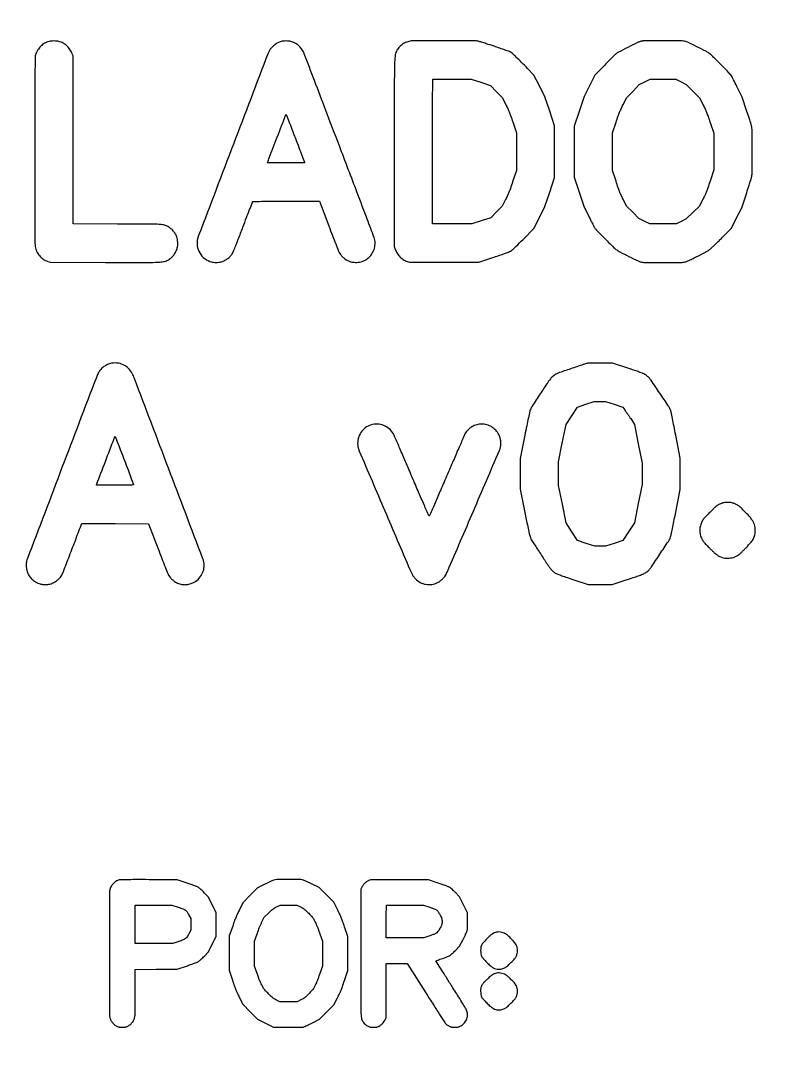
# Model space of a CAD drawing. Extents: x 980 to 25457, y 984 to 49020.
# Drawn here: x 14418 to 16781, y 42737 to 46052 of the extents above; entities that cross this region are included whole.
import ezdxf

# ---------------------------------------------------------------- set-up
doc = ezdxf.new("R2010")
doc.units = 0

msp = doc.modelspace()

# ---------------------------------------------------------------- linework, layer by layer
for points in [[(25353.176636, 36563.461695, -0.000001), (25352.040197, 20064.737908)], [(981.025332, 39243.286233, 0.000001), (980.725995, 36638.380945, 0.000022), (980.440705, 32466.957132, 0.000002), (980.203828, 20941, 0.000003), (980.107189, 12237.212398, 0.000012), (980.209361, 6804.802998)], [(1083.221486, 6831.128539, -0.000012), (1083.127559, 12273.089819, -0.000003), (1083.236026, 20942, -0.000002), (1083.488164, 32350.921193, -0.000022), (1083.779877, 36579.793336, -0.000001), (1084.083373, 39239.060792, -0.032823)], [(1895.500479, 7922.608607, -0.000003), (1895.516153, 10549.853821, -0.000001), (1895.574114, 14934.526042, -0.000001), (1895.654924, 19974.475505, -0.000001), (1895.750479, 25038.650259)], [(25455.283853, 8026.2, 0.000006), (25455.447111, 13939.785085, 0.000004), (25455.5, 20957, 0.000003), (25455.451202, 30583.274766, 0.000015), (25455.249846, 35648.33495)], [(23837.04827, 49018.908979, 0.000001), (21675.802621, 49019.17901, 0.000024), (18681.279442, 49019.402857, 0.000005), (13233.5, 49019.49605, 0.000002), (9165.520775, 49019.509787, 0.000004), (5739.221875, 49019.480206)], [(24540.017364, 25078.057967, 0.000003), (24540.072189, 18212.977995, 0.000025)], [(1792.666637, 28542.695892, 0.000006), (1792.411049, 24569.503036, 0.000003), (1792.195825, 19883.965567, 0.000004), (1792.047621, 15244.749166, 0.000006), (1792, 11426.463451)], [(24642.699465, 18970.575659, 0.000004), (24643, 25073.957926)], [(23728.367996, 45337.206403, 0.000002), (23728.354216, 42876.105371, 0.000002), (23728.361756, 40416.175094, 0.019036)], [(2708.027317, 40429.777448, 0.000002), (2708.046285, 42874.87655, 0.000002), (2708.048936, 45320.157135, 0.014115)], [(23830.974531, 40438.62303, -0.000002), (23830.960256, 42874.830485, -0.000002), (23830.963185, 45310.710508, -0.013332)], [(12051.548069, 39716.029399, -0.00001), (12051.5, 42063, -0.000006), (12051.536126, 44876.122581, -0.000097), (12051.7509, 45853.819334, -0.000018), (12052.019541, 46450.469818, -0.032265), (12053.323218, 46470.5, -0.04562), (12068.813548, 46539.551096, -0.049295), (12096.32043, 46602.775652, -0.049661), (12135.455154, 46658.993885, -0.047603), (12185.417299, 46707.276368, -0.038875), (12229.243921, 46736.968428, -0.037596), (12277.620179, 46759.896312, -0.037267), (12329.30938, 46775.486429, -0.036713), (12383, 46783.328937, -0.017902), (12386.712464, 46783.462085), (13824.671875, 46783.53447, -0.00001), (15406.434288, 46783.581334, -0.000006), (17284.5, 46783.575087, -0.000006), (20407.841099, 46783.489704, -0.000086), (21503.734234, 46783.258111, -0.000014), (22175.694161, 46782.981786, -0.033171)], [(22188.118441, 46885.898062, 0.000002), (21154.696275, 46886.184515, 0.00005), (19747.966021, 46886.42952, 0.00001), (17285.5, 46886.561405, 0.000015), (15404.375221, 46886.565599, 0.000025), (13819.1125, 46886.440676), (12379.739295, 46886.253476, 0.019829), (12371.5, 46885.925507, 0.02688), (12320.362013, 46879.074121, 0.027816), (12270.847225, 46866.823059, 0.027964), (12223.244531, 46849.226176, 0.027823), (12177.81978, 46826.401388, 0.061182), (12088.207502, 46759.196883, 0.061636), (12017.776666, 46672.456937, 0.06151), (11970.502621, 46570.99453, 0.060488), (11948.985865, 46460.5, 0.017832), (11948.415956, 46444.603584, 0.000002), (11948.240306, 45424.10039, 0.000048), (11948.14474, 44107.371698, 0.000013), (11948.246262, 42052.5, 0.000007), (11948.492302, 39326.436677, 0.00009)], [(22164.7084, 37341.415556, -0.000002), (21019.046627, 37341.238715, -0.000042)], [(14149.329828, 37238.536381, 0.000006), (17280.5, 37238.5, 0.000006), (20411.670172, 37238.536381, 0.000086)], [(22508.880463, 44165.819171, -0.000013), (22508.780506, 42053, -0.000007), (22508.543026, 39306.679332, -0.000092)], [(22508.594957, 46441.130711, -0.000003), (22508.777433, 45460.46859, -0.000051)], [(19548.368716, 37341.140756, -0.000012), (17271, 37341.236673, -0.000007), (14300.26361, 37341.473702, -0.000076)], [(12052.00554, 37671.867799, -0.000004), (12051.750672, 38512.850261, -0.000064)], [(13126.940203, 37341.762377, -0.000008), (12380.837768, 37342.071856, -0.035149)]]:
    msp.add_lwpolyline(points, format="xyb")
for points in [[(14507.547322, 45986.462489, 0.064816), (14493.415759, 45980.534404, 0.062614), (14481.088834, 45971.130058, 0.061096), (14471.226165, 45958.731654, 0.056575), (14464.346349, 45944, 0.077921), (14463.104809, 45936.695133, 0.001466), (14462.720445, 45897.846497, 0.00142), (14462.442019, 45830.306, 0.0001), (14462.236933, 45641.017352, 0.000142), (14462.13692, 45474.580873, 0.001042), (14462.277426, 45395.047803, 0.000794), (14462.550312, 45344.876298, 0.040988), (14463.414625, 45335.185827, 0.066622), (14468.185891, 45319.973856, 0.066027), (14476.799683, 45306.500879, 0.06565), (14488.679051, 45295.676193, 0.064573), (14503.02257, 45288.228884), (14510.5, 45285.5), (14686.785418, 45285.236372, 0.000287), (14820.374058, 45285.113325, 0.008786), (14853.729014, 45285.687906, 0.037579), (14871.025616, 45287.596832, 0.073803), (14884.083589, 45292.104298, 0.057738), (14894.193491, 45298.947914, 0.049349), (14903.077305, 45308.261923, 0.048778), (14910.058794, 45319.258627, 0.053256), (14914.534872, 45331.086583, 0.04966), (14915.743939, 45338.767712, 0.025537), (14915.800719, 45348.516883, 0.025528), (14914.859724, 45358.259684, 0.047848), (14912.957259, 45365.935561, 0.053211), (14908.097298, 45376.128887, 0.044475), (14900.932987, 45385.749044, 0.044293), (14892.143842, 45393.99073, 0.051571), (14882.454657, 45400.088151, 0.063501), (14870.871972, 45404.078877, 0.040719), (14856.739786, 45405.834278, 0.009666), (14830.190724, 45406.441166, 0.000322), (14724.760913, 45406.744765), (14584.021826, 45407.059482), (14583.760913, 45673.779741), (14583.5, 45940.5), (14580.877182, 45947.241551, 0.054126), (14573.728324, 45961.000774, 0.059256), (14563.974217, 45972.448229, 0.060784), (14552.049958, 45981.056961, 0.062351), (14538.505377, 45986.456584, 0.045249), (14531.939645, 45987.545609, 0.018437), (14522.88461, 45987.881354, 0.018334), (14513.882756, 45987.552884, 0.04869)], [(15244.123751, 45986.422374, 0.059448), (15233.545173, 45982.178739, 0.039816), (15222.626789, 45975.02773, 0.040122), (15213.115312, 45966.349184, 0.066197), (15206.814439, 45957.5, 0.030489), (15202.970118, 45949.019201, 0.000014), (15092.798114, 45660.361536, 0.000018), (14983.106983, 45372.908895, 0.023514), (14979.357989, 45361.5, 0.102655), (14977.797126, 45337.839852, 0.098596), (14985.708255, 45315.134828, 0.09779), (15001.788364, 45297.050225, 0.099165), (15023.460099, 45286.545226, 0.040978), (15029.913753, 45285.42567, 0.022208), (15037.966646, 45285.059432, 0.022202), (15046.034649, 45285.409473, 0.040314), (15052.539901, 45286.515032, 0.047877), (15063.146216, 45290.321924, 0.04418), (15073.143245, 45296.160422, 0.044425), (15081.905683, 45303.626469, 0.049759), (15088.846788, 45312.264841, 0.045289), (15091.970763, 45318.16524, 0.003623), (15098.665825, 45334.491432, 0.003467), (15108.17165, 45358.641784, 0.000935), (15122.907742, 45397.069398, -0.000033), (15134.424019, 45427.263479, -0.000053), (15144.235721, 45452.975073, -0.000007), (15152.967237, 45475.847719, -0.003837), (15153.514939, 45477.25, -0.298706), (15155.17708, 45478.41226, -0.003312), (15169.567116, 45478.74421, -0.003814), (15194.164003, 45478.960989, -0.000296), (15259.952137, 45479), (15365.690297, 45479), (15395.471983, 45400.75, 0.000838), (15407.108129, 45370.330071, 0.001244), (15417.412844, 45343.723438, 0.000539), (15426.303188, 45321.009476, 0.025346), (15428.343187, 45316.5, 0.051099), (15432.818515, 45309.633623, 0.030517), (15439.40345, 45302.432716, 0.030441), (15446.858518, 45296.048546, 0.04866), (15454, 45291.669436, 0.023268), (15461.935435, 45288.255368, 0.03793), (15468.968307, 45286.202988, 0.038604), (15476.141109, 45285.258311, 0.025193), (15484.493664, 45285.229889, 0.029865), (15493.351136, 45286.178463, 0.037354), (15501.376632, 45288.151565, 0.03803), (15508.901543, 45291.260298, 0.032916), (15516.258975, 45295.606813, 0.072286), (15528.766384, 45307.113035, 0.069869), (15537.653092, 45321.830134, 0.070266), (15542.107207, 45338.345776, 0.074573), (15541.675621, 45355.104089, 0.045646), (15539.25966, 45363.976761, 0.000517), (15517.633903, 45421.761714, 0.001043), (15485.868975, 45505.839272, 0.000211), (15429.087537, 45655, 0.000049), (15386.366863, 45767.049099, 0.00008), (15350.11937, 45862.046875, 0.000007), (15317.595856, 45947.240577, 0.009209), (15316.282211, 45950.5, 0.05771), (15309.334258, 45962.724682, 0.054657), (15299.663788, 45973.287527, 0.055251), (15288.046784, 45981.404775, 0.06183), (15275.355655, 45986.414815, 0.043455), (15268.598421, 45987.544366, 0.019636), (15259.61748, 45987.899377, 0.019583), (15250.685982, 45987.551603, 0.046199)], [(15657.5, 45987.964015, 0.063578), (15642.867139, 45984.448835, 0.061856), (15629.43864, 45977.349976, 0.062401), (15618.255967, 45967.251587, 0.066933), (15610.216736, 45954.927323, 0.083786), (15605.812058, 45939.443434, 0.022239), (15604.124996, 45913.721627, 0.005115), (15603.563655, 45861.716652, 0.000141), (15603.5, 45635.5), (15603.5, 45335.5), (15606.239301, 45327.421589, 0.054089), (15612.351764, 45314.267421, 0.058022), (15621.025706, 45303.067601, 0.058131), (15632.024969, 45294.177091, 0.054645), (15645, 45287.837946), (15651.5, 45285.5), (15761.5, 45285.5), (15871.5, 45285.5), (15916, 45300.343792, 0.002195), (15933.66261, 45306.321756, 0.002782), (15949.925, 45312.00681, 0.002191), (15963.511154, 45316.908469, 0.022683), (15969, 45319.203209, 0.038801), (15975.115965, 45322.696127, 0.033536), (15980.94256, 45327.251134, 0.012674), (15989.681137, 45335.489054, 0.001015), (16012.145929, 45357.859416), (16046.791857, 45392.5), (16064.253681, 45427.5), (16081.715505, 45462.5), (16097.107753, 45508.5), (16112.5, 45554.5), (16112.5, 45636.5), (16112.5, 45718.5), (16096.827644, 45764.627268), (16081.155287, 45810.754535), (16063.985938, 45844.998973), (16046.816589, 45879.243411), (16026.524843, 45900.371706, 0.003081), (16006.720428, 45920.739826, 0.006294), (15990.881822, 45936.429659, 0.005867), (15978.540007, 45948.074709, 0.055327), (15972.681451, 45952.383021, 0.043686), (15969.142726, 45954.032696, 0.001619), (15955.271924, 45959.027994, 0.00293), (15938.799437, 45964.79149, 0.002054), (15920.181451, 45971.098085, 0.001503), (15895.636171, 45979.218312, 0.006033), (15880.553877, 45983.956975, 0.009155), (15870.418925, 45986.806104, 0.035367), (15864, 45988.007554, 0.028296), (15850.200658, 45988.805351, 0.000346), (15760.957939, 45988.848268, 0.000364), (15671.987368, 45988.764805, 0.026783)], [(16395, 45988.04463, 0.009297), (16392.187299, 45987.668741, 0.00699), (16389.108265, 45987.15469, 0.007072), (16386.224969, 45986.58955, 0.016119), (16384.07069, 45986.062523, 0.047326), (16375.512197, 45982.774995, 0.001839), (16345.251374, 45967.593206, 0.001809), (16315.062131, 45952.17067, 0.048361), (16307.484675, 45947.286309, 0.027008), (16304.266262, 45944.445194, 0.001529), (16294.82696, 45935.102168, 0.00234), (16283.67251, 45923.889288, 0.001714), (16271.394338, 45911.34498), (16240.288677, 45879.346381), (16223.271621, 45845.42319), (16206.254565, 45811.5), (16190.377283, 45764.5), (16174.5, 45717.5), (16174.5, 45636.5), (16174.5, 45555.5), (16190.404662, 45508), (16206.309324, 45460.5), (16221.737927, 45429.559154, 0.00188), (16227.870487, 45417.375735, 0.002513), (16233.533073, 45406.36793, 0.001752), (16238.358962, 45397.180164, 0.025975), (16240.225918, 45394.059154, 0.046564), (16246.451256, 45386.424849, 0.001582), (16273.72427, 45358.87292, 0.001806), (16300.893244, 45331.795528, 0.039117), (16309.5, 45324.518085, 0.038299), (16319.602529, 45318.363705, 0.002906), (16348.21917, 45304.014916, 0.002391), (16377.436193, 45289.750428, 0.051257), (16386.460099, 45286.487328, 0.05995), (16398.476103, 45284.979936, 0.001355), (16456.47863, 45284.844789, 0.001426), (16514.265748, 45285.031578, 0.056411), (16526.911334, 45286.54081, 0.044211), (16531.394985, 45288.025914, 0.006277), (16540.262236, 45291.993986, 0.005974), (16552.027675, 45297.608914, 0.002687), (16567.3464, 45305.248154), (16601.370132, 45322.444249), (16618.935066, 45339.094324, 0.002936), (16626.998329, 45346.828019, 0.001606), (16636.797191, 45356.398793, 0.0016), (16646.68854, 45366.184632, 0.00255), (16655.076646, 45374.622199), (16673.653293, 45393.5), (16689.985956, 45426), (16706.31862, 45458.5), (16722.170406, 45506, 0.001518), (16730.224464, 45530.380376, 0.006009), (16734.950687, 45545.44486, 0.009052), (16737.801682, 45555.592729, 0.035243), (16739.002891, 45562, 0.02783), (16739.833295, 45576.005241, 0.000789), (16739.953593, 45636.168707, 0.000844), (16739.877761, 45696.018312, 0.025604), (16739.065685, 45711, 0.035255), (16737.936645, 45717.354979, 0.010866), (16735.358397, 45726.742433, 0.006721), (16730.952546, 45740.824994, 0.001539), (16723.113975, 45764.5), (16708.061046, 45809.5), (16691.142267, 45843.501639, 0.001729), (16680.802272, 45864.102966, 0.013163), (16675.647159, 45873.653489, 0.026382), (16671.576602, 45879.948067, 0.02387), (16666.735947, 45886.001639, 0.015144), (16654.981785, 45898.55487, 0.002722), (16632.262493, 45921.144185, 0.001431), (16608.379075, 45944.499717, 0.045147), (16602, 45949.670154, 0.030177), (16592.152681, 45955.447295, 0.002208), (16564.095607, 45969.551808, 0.001619), (16535.22325, 45983.79039, 0.046738), (16527.5, 45986.710764, 0.050179), (16522.052753, 45987.633637, 0.009829), (16512.113334, 45988.110038, 0.005388), (16495.504862, 45988.400039, 0.000772), (16461.5, 45988.574806, 0.001191), (16438.040261, 45988.60326, 0.001701), (16417.215625, 45988.508065, 0.000928), (16399.604794, 45988.334982, 0.025649)], [(15877.999739, 45856.897417), (15908.5, 45846.794834), (15927.263361, 45827.647417), (15946.026721, 45808.5), (15957.079964, 45786.625593, -0.006189), (15963.732541, 45773.045094, -0.015184), (15968.192289, 45762.861096, -0.011944), (15972.599128, 45751.100083, -0.002635), (15979.566603, 45730.715275), (15991, 45696.679365), (15991, 45636.574059), (15991, 45576.468753), (15979.146569, 45540.984376, -0.00243), (15971.957659, 45519.806705, -0.011443), (15967.494165, 45507.766002, -0.015267), (15963.096315, 45497.60329, -0.006828), (15956.724682, 45484.5), (15946.156227, 45463.5), (15927.822692, 45445.254448), (15909.489157, 45427.008895), (15879.513326, 45417.004448), (15849.537495, 45407), (15787.268748, 45407), (15725, 45407), (15725, 45636.333333, -0.000272), (15725.047923, 45724.316845, -0.000452), (15725.195833, 45798.495833, -0.000012), (15725.39212, 45865.673269, -0.198147), (15725.666667, 45866.333333, -0.195916), (15726.31592, 45866.606661, -0.000163), (15743.933777, 45866.804167, -0.00169), (15763.640265, 45866.952027, -0.001031), (15786.916405, 45867), (15847.499477, 45867)], [(16513.761108, 45858.576966), (16530.5, 45850.153933), (16551.667094, 45828.826966), (16572.834189, 45807.5), (16583.793611, 45785.5, -0.006387), (16590.292309, 45772.025962, -0.013856), (16594.861625, 45761.481602, -0.010984), (16599.436928, 45749.298122, -0.00273), (16606.376517, 45729.15708), (16618, 45694.81416), (16618, 45636.641456), (16618, 45578.468753), (16606.146471, 45542.984376, -0.002453), (16598.905867, 45521.657792, -0.011648), (16594.419976, 45509.575392, -0.015178), (16589.933099, 45499.227923, -0.00627), (16583.264451, 45485.494468), (16572.23596, 45463.488936), (16551.36798, 45443.428538), (16530.5, 45423.368139), (16514.734315, 45415.184069), (16498.96863, 45407), (16456.973791, 45407), (16414.978952, 45407), (16397.239476, 45415.922513), (16379.5, 45424.845025), (16360.333228, 45444.172513), (16341.166456, 45463.5), (16329.936871, 45486, -0.005947), (16323.201611, 45499.906558, -0.014697), (16318.687849, 45510.29918, -0.011779), (16314.256072, 45522.188749, -0.002701), (16307.353643, 45542.483697), (16296, 45576.467394), (16296, 45636.355668), (16296, 45696.243942), (16307.411859, 45729.954522, -0.002806), (16314.269599, 45749.844093, -0.01136), (16318.790623, 45761.842235, -0.014055), (16323.370879, 45772.346423, -0.006072), (16330.030549, 45786.082551), (16341.23738, 45808.5), (16361.314869, 45829), (16381.392358, 45849.5), (16398.446179, 45858.197004), (16415.5, 45866.894009), (16456.261108, 45866.947004), (16497.022216, 45867)], [(15289.5, 45678.929651, -0.000024), (15300.642776, 45649.699774, -0.00004), (15310.079167, 45624.936532, -0.000003), (15318.555087, 45602.688041, -0.00528), (15318.833333, 45601.933808, -0.513086), (15318.540082, 45601.509966, -0.000387), (15303.069263, 45601.252536, -0.002746), (15284.486418, 45601.059793, -0.00122), (15259.976345, 45601, -0.000823), (15229.411371, 45601.050338, -0.004494), (15212.875282, 45601.25345, -0.002063), (15201.710965, 45601.537045, -0.506343), (15201.21916, 45602.25, -0.008103), (15206.625869, 45617.072458, -0.000211), (15231.873155, 45682.868547, -0.000008), (15259.472949, 45754.701396, -0.312333), (15259.904746, 45754.995843, -0.307302), (15260.235907, 45754.767692, -0.000049), (15268.843894, 45732.649685, -0.001061), (15278.337426, 45708.095243, -0.000638)], [(14702.201713, 44963.977843, 0.053111), (14690.011013, 44959.35653, 0.052038), (14678.976696, 44952.245668, 0.052702), (14669.772762, 44943.108858, 0.057532), (14662.990534, 44932.5, 0.022462), (14657.596128, 44920.053205, 0.000022), (14548.474258, 44633.626523, 0.000015), (14438.631728, 44345.244177, 0.033343), (14435.931791, 44336.42974, 0.041378), (14435.017932, 44330.294402, 0.02033), (14434.824408, 44322.396609, 0.020334), (14435.276565, 44314.447367, 0.038365), (14436.389144, 44308.124353, 0.068152), (14442.288667, 44293.647175, 0.06388), (14451.967189, 44280.932603, 0.062989), (14464.684564, 44270.924152, 0.062889), (14479.5, 44264.390718, 0.026299), (14482.754716, 44263.604107, 0.018307), (14486.494521, 44263.046769, 0.01628), (14490.732583, 44262.712235, 0.011554), (14495.5, 44262.602052, 0.023633), (14503.557389, 44262.983109, 0.03745), (14510.366009, 44264.147511, 0.036926), (14516.992376, 44266.329191, 0.022196), (14524.5, 44269.829459, 0.043372), (14530.787835, 44273.836218, 0.027497), (14537.387008, 44279.497072, 0.027453), (14543.345426, 44285.868537, 0.042207), (14547.68505, 44292.042619, 0.039368), (14550.604928, 44298.093473, 0.00032), (14569.813558, 44347.579252, 0.00128), (14589.80791, 44399.581816, 0.001351), (14609.174685, 44450.754535), (14611.147091, 44456.00907), (14717.26374, 44455.754535), (14823.380388, 44455.5), (14853.584667, 44376.222718, 0.001267), (14865.402305, 44345.439688, 0.001893), (14875.902125, 44318.59773, 0.000788), (14885.015796, 44295.662571, 0.040674), (14887.144473, 44291.378089, 0.044927), (14891.786764, 44285.040506, 0.027883), (14898.262107, 44278.465406, 0.027886), (14905.427136, 44272.653156, 0.04502), (14912.175965, 44268.6462, 0.030176), (14918.426417, 44266.109884, 0.02057), (14925.791003, 44263.960133, 0.020782), (14933.069141, 44262.474773, 0.039962), (14939, 44262, 0.038707), (14944.265249, 44262.408221, 0.016299), (14951.244742, 44263.731329, 0.016393), (14958.231811, 44265.535715, 0.032732), (14963.589726, 44267.497262, 0.086748), (14980.422399, 44278.754294, 0.081683), (14992.85386, 44295.268349, 0.082471), (14999.257941, 44314.742947, 0.091055), (14998.693683, 44334.552925, 0.03826), (14995.84749, 44344.211585, 0.00002), (14886.470653, 44632.094679, 0.000035), (14778.234701, 44916.87987, 0.022318), (14771.484664, 44932.5, 0.090109), (14759.602283, 44948.719808, 0.083279), (14742.468774, 44960.256995, 0.082915), (14722.438162, 44965.607089, 0.088172)], [(16218.192468, 44964.965341, 0.029866), (16208.504765, 44962.373796, 0.000875), (16168.362601, 44948.943897, 0.000803), (16128.005074, 44935.291154, 0.033131), (16119.5, 44931.754734, 0.026301), (16113.48514, 44928.367475, 0.025721), (16107.812372, 44924.344106, 0.026791), (16102.840113, 44919.966346, 0.037484), (16098.936037, 44915.518591, 0.015364), (16087.749484, 44899.673349, 0.001761), (16063.789796, 44863.141825, 0.0007), (16038.347913, 44823.93084, 0.053753), (16034.989678, 44817.266298, 0.036647), (16033.717554, 44812.941773, 0.000786), (16029.079467, 44791.315029, 0.001806), (16023.782859, 44765.977665, 0.001217), (16017.911731, 44737.018906), (16003, 44662.537811), (16003, 44613.841272), (16003, 44565.144733), (16017.915353, 44491.322367, 0.001079), (16027.010229, 44446.803326, 0.007129), (16031.922772, 44424.620015, 0.012438), (16035.405833, 44411.370614, 0.070193), (16038.393663, 44404.71759, 0.00368), (16039.478601, 44403.023507, 0.000032), (16047.808845, 44390.226417, 0.000113), (16057.384989, 44375.52467, 0.000073), (16068.483182, 44358.5, 0.002762), (16088.548413, 44328.098026, 0.018753), (16099.101212, 44313.514526, 0.038439), (16107.010775, 44304.864994, 0.054808), (16115.3287, 44298.623865, 0.041618), (16120.243987, 44296.243361, 0.00475), (16131.793262, 44291.91824, 0.004619), (16147.797279, 44286.264455, 0.001808), (16169.984751, 44278.745561), (16218.5, 44262.5), (16257, 44262.5), (16295.5, 44262.5), (16343, 44278.384637, 0.001457), (16361.557841, 44284.650798, 0.002076), (16378.000449, 44290.332459, 0.001144), (16391.866751, 44295.22407, 0.03091), (16395.448337, 44296.751988, 0.026899), (16400.537441, 44299.657798, 0.021648), (16405.681437, 44303.298297, 0.022006), (16410.372318, 44307.274953, 0.032494), (16414.083638, 44311.190364, 0.02576), (16419.629547, 44318.605446, 0.000485), (16446.549593, 44358.838099, 0.000433), (16473.599319, 44399.425482, 0.029286), (16477.778524, 44406.583877, 0.04728), (16480.679142, 44413.944373, 0.015101), (16483.601529, 44425.3559, 0.006519), (16487.796075, 44445.282975, 0.00068), (16496.964051, 44492.177039), (16511.001373, 44564.5), (16511.000687, 44614.152859), (16511, 44663.805719), (16496.971744, 44736.652859, 0.000537), (16491.514846, 44764.826935, 0.000833), (16486.738737, 44789.129277, 0.000238), (16482.53625, 44810.273513, 0.027503), (16481.835226, 44813, 0.016668), (16481.237194, 44814.690662, 0.006869), (16480.320056, 44816.940625, 0.006787), (16479.269373, 44819.329419, 0.008665), (16478.233485, 44821.5, 0.03212), (16473.334601, 44829.922331, 0.000661), (16446.097161, 44870.395302, 0.000676), (16418.794477, 44910.732027, 0.031306), (16412.698181, 44918.60364, 0.027868), (16410.730048, 44920.603952, 0.011481), (16407.857809, 44923.096923, 0.011318), (16404.646823, 44925.636817, 0.014273), (16401.559044, 44927.832136, 0.038551), (16395.606089, 44931.181094, 0.018323), (16387.496094, 44934.597882, 0.008534), (16374.059808, 44939.426943, 0.001124), (16345.360863, 44949.119817), (16296.5, 44965.5), (16259.5, 44965.673016, 0.002261), (16245.011936, 44965.675258, 0.003191), (16232.103413, 44965.536506, 0.001854), (16221.224734, 44965.309789, 0.044311)], [(16301.728103, 44834.923967), (16328.956846, 44825.847935), (16335.314141, 44816.673967, -0.001987), (16338.577142, 44811.925052, -0.000627), (16343.416064, 44804.803084, -0.000626), (16348.793883, 44796.845147, -0.000695), (16353.967893, 44789.145042), (16366.264351, 44770.790084), (16378.132175, 44709.232451), (16390, 44647.674818), (16389.996551, 44614.087409), (16389.993101, 44580.5), (16378.120143, 44519.432505), (16366.247185, 44458.36501), (16347.487271, 44430.22029), (16328.727358, 44402.075571), (16301.613359, 44393.037785), (16274.49936, 44384), (16257.49968, 44383.979231), (16240.5, 44383.958462), (16213, 44393.026499), (16185.5, 44402.094536), (16167.218219, 44430.118068), (16148.936437, 44458.1416), (16136.968219, 44517.450704), (16125, 44576.759807), (16125, 44614.153532), (16125, 44651.547258), (16136.942293, 44711.211691), (16148.884585, 44770.876124), (16167.009101, 44798.376998), (16185.133617, 44825.877872), (16211.816808, 44834.859989), (16238.5, 44843.842105), (16256.49968, 44843.921053), (16274.49936, 44844)], [(15534.5, 44770.51456, 0.08611), (15515.561086, 44762.743585, 0.08542), (15500.286309, 44749.030082, 0.084965), (15490.41514, 44730.929053, 0.08397), (15487.072427, 44710.5, 0.017644), (15487.216259, 44706.963052, 0.011878), (15487.618559, 44702.940625, 0.011973), (15488.194325, 44699.062327, 0.02314), (15488.871405, 44696, 0.034943), (15492.281187, 44686.164925, 0.000045), (15573.251207, 44496.598053, 0.00008), (15652.809046, 44310.466406, 0.019154), (15660.727558, 44293.750206, 0.025435), (15662.549962, 44290.650893, 0.015084), (15665.015331, 44287.142764, 0.014875), (15667.764069, 44283.690931, 0.020079), (15670.462125, 44280.750206, 0.074277), (15685.913796, 44269.246423, 0.080486), (15703.640667, 44263.153424, 0.080443), (15722.392488, 44262.967801, 0.074093), (15740.824035, 44268.640254, 0.044902), (15747.553564, 44272.639617, 0.027596), (15754.721409, 44278.449485, 0.027659), (15761.165069, 44284.973833, 0.047327), (15765.665392, 44291.155371, 0.032262), (15773.065566, 44305.716234, 0.000101), (15854.684892, 44495.841347, 0.000067), (15937.224224, 44688.28813, 0.049096), (15940.525029, 44698.70299, 0.041554), (15941.808042, 44708.852428, 0.045223), (15941.3339, 44718.784947, 0.044045), (15939.054137, 44728.694656, 0.035967), (15934.955866, 44738.777663, 0.074071), (15925.719614, 44752.110692, 0.066393), (15912.678685, 44762.753774, 0.066092), (15897.24302, 44769.645341, 0.072105), (15881, 44772, 0.071564), (15865.251288, 44769.734331, 0.062592), (15849.987251, 44763.085812, 0.063187), (15836.977392, 44752.946738, 0.076063), (15827.843153, 44740.438372, 0.016942), (15825.285985, 44735.076718, 0.000187), (15809.206246, 44698.158459, 0.000585), (15790.714206, 44655.521936, 0.000381), (15769.457272, 44606.25, -0.000376), (15748.407425, 44557.456698, -0.000625), (15730.588817, 44516.379687, -0.000017), (15714.415957, 44479.227428, -0.298464), (15714.068899, 44479, -0.299039), (15713.722367, 44479.227607, -0.000018), (15697.960699, 44515.645312, -0.000639), (15680.594526, 44555.915322, -0.000384), (15660.082117, 44603.75, 0.000223), (15639.350966, 44652.137844, 0.000338), (15621.272107, 44694.204688, 0.000123), (15605.656395, 44730.448107, 0.00848), (15602.924516, 44736.5, 0.082911), (15591.131591, 44753.502113, 0.084599), (15574.528297, 44765.611098, 0.085063), (15554.93392, 44771.492815, 0.085073)], [(14746.89214, 44656.147969, -0.000367), (14758.052478, 44626.808982, -0.000602), (14767.449566, 44601.960569, -0.000041), (14775.871472, 44579.603917, -0.09029), (14776, 44578.897969, -0.409444), (14775.619027, 44578.51073, -0.000274), (14759.324043, 44578.253805, -0.0025), (14740.482289, 44578.061266, -0.001305), (14717, 44578, -0.000648), (14694.376406, 44578.029333, -0.001081), (14675.33125, 44578.11991, -0.000047), (14658.166728, 44578.240286, -0.412133), (14658, 44578.408203, -0.09118), (14658.12947, 44579.112268, -0.000004), (14686.460628, 44653.539107, -0.000028), (14713.998608, 44725.868285, -0.011558), (14716.040586, 44730.879226, -0.017338), (14716.462705, 44731.76493, -0.031912), (14716.87525, 44732.448157, -0.039196), (14717.228652, 44732.880405, -0.430439), (14717.42958, 44732.879226, -0.096629), (14717.650688, 44732.52603, -0.000015), (14726.230521, 44710.182989, -0.000372), (14735.705831, 44685.450833, -0.000225)], [(16647, 44521.42392, 0.020159), (16644.36579, 44520.617307, 0.008627), (16640.9125, 44519.338302, 0.00852), (16637.274014, 44517.84693, 0.011104), (16634, 44516.352334, 0.035138), (16629.043522, 44513.509823, 0.030707), (16624.293491, 44509.881236, 0.015769), (16617.835016, 44503.921307, 0.002422), (16605.4338, 44491.612603, 0.002765), (16593.916968, 44479.942048, 0.013326), (16587.582359, 44473.095644, 0.023394), (16583.605528, 44468.108457, 0.038215), (16580.78015, 44463.5, 0.05226), (16575.287627, 44449.30395, 0.063378), (16573.323485, 44435.177667, 0.063809), (16574.963496, 44421.087926, 0.054031), (16580.126412, 44407, 0.026477), (16583.18049, 44401.567817, 0.03246), (16586.609936, 44396.864382, 0.018088), (16591.959541, 44390.899637, 0.00291), (16602.872141, 44379.714716, 0.005225), (16610.452655, 44372.193803, 0.005887), (16617.896331, 44365.129895, 0.00542), (16624.359397, 44359.268551, 0.031602), (16627.979897, 44356.443599, 0.076136), (16644.121896, 44348.697206, 0.074332), (16661.977987, 44346.052149, 0.073681), (16679.965401, 44348.7417, 0.072745), (16696.486141, 44356.534584, 0.039456), (16699.662745, 44359.024799, 0.005401), (16705.804565, 44364.798746, 0.00618), (16712.935049, 44371.820232, 0.005187), (16720.323373, 44379.434092, 0.014602), (16735.945088, 44396.862424, 0.054954), (16744.118855, 44409.023008, 0.075387), (16748.094044, 44420.571819, 0.045662), (16749.392541, 44435, 0.009886), (16749.267633, 44440.869466, 0.026758), (16748.87449, 44445.015013, 0.03025), (16748.073898, 44448.798288, 0.015979), (16746.650796, 44453.38297, 0.039475), (16742.839969, 44462.107028, 0.038388), (16737.674712, 44470.210305, 0.025986), (16729.71353, 44479.735645, 0.007401), (16716.385177, 44493.676279, 0.002502), (16704.626984, 44505.496812, 0.020263), (16698.995212, 44510.665187, 0.039333), (16694.529355, 44513.876194, 0.026627), (16689, 44516.836189, 0.011619), (16685.357175, 44518.441294, 0.009863), (16681.440229, 44519.969842, 0.009982), (16677.816756, 44521.220597, 0.02739), (16675.200779, 44521.90991, 0.036837), (16668.909873, 44522.727478, 0.018209), (16660.850124, 44522.882095, 0.018139), (16652.896121, 44522.4561, 0.041786)], [(14730.5, 43324.627074, 0.073292), (14719.737042, 43320.23631, 0.071352), (14710.587301, 43312.895703, 0.070848), (14703.818686, 43303.226693, 0.070583), (14700.007652, 43292.040348, 0.046817), (14698.992596, 43281.256946, 0.000076), (14698.966594, 43090.984355, 0.000077), (14698.998795, 42900.748041, 0.04647), (14700.013985, 42889.88649, 0.060053), (14702.877809, 42880.822469, 0.059041), (14707.825335, 42872.641938, 0.058698), (14714.578502, 42865.803747, 0.058065), (14722.759248, 42860.693133, 0.01723), (14726.972526, 42858.872245, 0.047677), (14730.075421, 42857.986048, 0.037896), (14733.666038, 42857.599798, 0.007851), (14740.021027, 42857.5, 0.007647), (14746.44967, 42857.59833, 0.039671), (14749.976624, 42857.987471, 0.050195), (14753.017351, 42858.89319, 0.016918), (14757.238951, 42860.796871, 0.060239), (14765.857267, 42866.416267, 0.063203), (14772.73098, 42873.847784, 0.063154), (14777.534437, 42882.766233, 0.059989), (14780.065195, 42892.757816, 0.028332), (14780.414042, 42897.62245, 0.000823), (14780.688797, 42918.290545, 0.001656), (14780.891637, 42942.627705, 0.00114), (14780.967281, 42970.209997), (14781, 43040.919994), (14847.75, 43041.21095), (14914.5, 43041.501906), (14946.642918, 43052.629237, 0.003018), (14960.601067, 43057.555862, 0.006088), (14971.530362, 43061.638746, 0.005645), (14979.795969, 43064.949566, 0.053384), (14983.142918, 43066.773405, 0.032495), (14985.572283, 43068.70035, 0.005163), (14990.038857, 43072.827042, 0.005703), (14995.203366, 43077.810896, 0.004964), (15000.5, 43083.145121), (15013.5, 43096.5), (15025.5, 43120.862407), (15037.5, 43145.224814), (15037.5, 43183.498236), (15037.5, 43221.771658), (15025.5, 43246.135829), (15013.5, 43270.5), (15000.053012, 43284.272161, 0.005829), (14994.566115, 43289.762219, 0.006704), (14989.199544, 43294.869235, 0.006082), (14984.545433, 43299.076808, 0.038111), (14981.988041, 43301.007674, 0.047896), (14978.722661, 43302.686135, 0.003844), (14969.692302, 43306.20314, 0.005032), (14958.60111, 43310.297547, 0.003448), (14945.93503, 43314.730757), (14914.5, 43325.49049), (14825, 43325.673277, 0.000637), (14780.546083, 43325.707413, 0.002641), (14753.698905, 43325.552007, 0.002153), (14735.410163, 43325.270769, 0.055391)], [(15221.316789, 43324.471777, 0.037693), (15218.138617, 43323.352735, 0.003796), (15210.806839, 43320.065463, 0.004745), (15202.12477, 43315.993252, 0.00376), (15192.816789, 43311.432744), (15169.5, 43299.790313), (15146.381034, 43276.645156), (15123.262068, 43253.5), (15112.20089, 43231.435906, 0.006341), (15105.886059, 43218.430385, 0.012007), (15101.185731, 43207.771492, 0.010313), (15096.567898, 43195.889875, 0.003502), (15090.333657, 43178.435906), (15079.527604, 43147.5), (15079.223197, 43093.210563), (15078.91879, 43038.921127), (15089.580639, 43006.710563, 0.002906), (15096.073925, 42987.469229, 0.012385), (15100.302034, 42976.100147, 0.015143), (15104.676194, 42966.066237, 0.005946), (15111.284305, 42952.5), (15122.326123, 42930.5), (15145.913061, 42906.665473), (15169.5, 42882.830946), (15194.805559, 42870.165473), (15220.111119, 42857.5), (15265.680541, 42857.211145, 0.000989), (15291.96975, 42857.096493, 0.007386), (15304.447753, 42857.251081, 0.014788), (15311.862671, 42857.672211, 0.057061), (15316.374981, 42858.588346, 0.027945), (15319.493269, 42859.798471, 0.003077), (15326.457026, 42863.010862, 0.003749), (15334.700705, 42866.951037, 0.003024), (15343.5, 42871.304153), (15365.5, 42882.353904), (15388.57425, 42905.426952), (15411.6485, 42928.5), (15423.218917, 42951, 0.005377), (15430.314857, 42965.171545, 0.016901), (15434.649716, 42974.887123, 0.013911), (15438.735182, 42985.805593, 0.002757), (15445.394667, 43005.588246), (15456, 43037.676492), (15456, 43091.398284), (15456, 43145.120076), (15445.587434, 43175.92981, 0.003303), (15439.245842, 43194.293137, 0.012525), (15434.920351, 43205.641013, 0.014152), (15430.296116, 43216.065328, 0.005109), (15423.15681, 43230.619772), (15411.138752, 43254.5), (15387.819376, 43277.534492), (15364.5, 43300.568985), (15341, 43312.187716, 0.004663), (15331.505399, 43316.772286, 0.006184), (15322.777131, 43320.755714, 0.005117), (15315.470194, 43323.892943, 0.047844), (15312.200779, 43324.903224, 0.049896), (15301.705305, 43326.002715, 0.002354), (15266.136328, 43326.001308, 0.00198), (15230.073303, 43325.687296, 0.062714)], [(15529.045302, 43324.923041, 0.063872), (15520.587979, 43322.078353, 0.055991), (15512.703725, 43317.092311, 0.054646), (15505.949488, 43310.344063, 0.05485), (15500.827249, 43302.300865), (15497.5, 43295.542469), (15497.238005, 43093.568407, 0.000208), (15497.105659, 42943.451816, 0.006321), (15497.563325, 42905.867196, 0.025059), (15498.968965, 42887.14204, 0.101612), (15502.629742, 42876.368824, 0.04833), (15505.889109, 42871.867165, 0.029821), (15510.50367, 42867.229365, 0.029592), (15515.710977, 42863.111321, 0.04294), (15520.781935, 42860.180056, 0.024161), (15524.354771, 42858.711498, 0.04571), (15527.368873, 42857.940866, 0.032608), (15531.082044, 42857.591685, 0.007142), (15537.5, 42857.5, 0.006864), (15544.329315, 42857.59376, 0.040235), (15547.894328, 42857.979862, 0.052562), (15550.93226, 42858.897469, 0.01669), (15555.234365, 42860.87958, 0.0425), (15561.134544, 42864.49757, 0.042857), (15566.32023, 42869.052011, 0.04214), (15570.728126, 42874.500369, 0.038416), (15574.31502, 42880.776671), (15577.5, 42887.5), (15577.776715, 42973.763447), (15578.053429, 43060.026895), (15611.183027, 43059.763447), (15644.312625, 43059.5), (15703.540147, 42966.156215, 0.000995), (15727.493263, 42928.571177, 0.001785), (15747.331747, 42897.821019, 0.000659), (15764.027339, 42872.217964, 0.048944), (15767.133835, 42868.352555, 0.029568), (15769.270604, 42866.413617, 0.015768), (15772.120637, 42864.263843, 0.015644), (15775.179646, 42862.244659, 0.023463), (15777.978973, 42860.69634, 0.018306), (15782.092646, 42858.850903, 0.051153), (15785.125076, 42857.969474, 0.038295), (15788.728228, 42857.593007, 0.006888), (15795.478973, 42857.5, 0.006875), (15802.017789, 42857.589915, 0.034568), (15805.656379, 42857.94253, 0.049091), (15808.601491, 42858.738051, 0.023643), (15812.192212, 42860.295283, 0.085283), (15824.091745, 42868.910186, 0.087095), (15832.330434, 42880.945949, 0.089127), (15835.853897, 42894.818742, 0.094894), (15834.200802, 42908.729554, 0.057111), (15831.756035, 42914.180637, 0.003072), (15821.98366, 42930.41563, 0.003408), (15807.427809, 42953.903173, 0.000903), (15783.861224, 42991.208455, -0.000398), (15765.326732, 43020.482625, -0.00066), (15749.742543, 43045.212628, -0.000025), (15735.68985, 43067.580206, -0.201295), (15735.62403, 43067.9789, -0.251007), (15735.873405, 43068.260083, -0.000484), (15741.747273, 43070.420565, -0.003188), (15748.408313, 43072.815179, -0.00195), (15756.294943, 43075.559192, 0.005524), (15764.452305, 43078.462921, 0.006867), (15771.968376, 43081.350149, 0.005696), (15778.20289, 43083.926638, 0.050727), (15780.798242, 43085.360181, 0.03314), (15783.045345, 43087.148772, 0.004679), (15787.384276, 43091.173785, 0.005319), (15792.430751, 43096.046473, 0.004504), (15797.662966, 43101.30099), (15810.571275, 43114.5), (15821.688302, 43136, 0.004386), (15826.06737, 43144.65422, 0.00526), (15830.030827, 43152.877094, 0.004545), (15833.231251, 43159.863994, 0.034529), (15834.477242, 43163.262449, 0.039207), (15835.340484, 43167.434907, 0.020775), (15835.784383, 43172.701024, 0.011518), (15835.9392, 43180.633134, 0.002255), (15835.824578, 43194.907695), (15835.5, 43220.790491), (15823, 43246.145246), (15810.5, 43271.5), (15796.5, 43285.640185, 0.006391), (15790.478055, 43291.568917, 0.009818), (15785.100709, 43296.530258, 0.009884), (15780.637866, 43300.333571, 0.054847), (15778, 43302.048386, 0.026923), (15774.933302, 43303.392264, 0.001767), (15765.8625, 43306.761513, 0.002559), (15755.010353, 43310.685916, 0.001908), (15743, 43314.908201), (15712.5, 43325.5), (15623, 43325.65584, 0.000936), (15588.374317, 43325.651342, 0.00145), (15558.482058, 43325.504864, 0.000424), (15532.493443, 43325.280145, 0.046886)], [(14917.499405, 43238.380276, -0.011186), (14933.137951, 43232.813146, -0.070116), (14940.546357, 43228.723746, -0.090347), (14945.679674, 43223.171529, -0.024766), (14951.588706, 43212.766657), (14957, 43202.033313), (14957, 43183.5), (14957, 43164.966687), (14951.603251, 43154.205877, -0.025142), (14945.882583, 43144.100824, -0.088022), (14940.849592, 43138.599823, -0.070244), (14933.652656, 43134.536753, -0.012315), (14919, 43129.20364), (14900.5, 43122.981703), (14840.75, 43122.990851), (14781, 43123), (14781, 43184), (14781, 43245), (14839.249405, 43245), (14897.49881, 43245)], [(15305.765377, 43239.07738, -0.01175), (15313.168117, 43235.12018, -0.037317), (15317.832686, 43232.003681, -0.027601), (15322.661055, 43227.779161, -0.00429), (15331.663777, 43218.82738, -0.004351), (15340.721191, 43209.504459, -0.029594), (15344.870184, 43204.609303, -0.036734), (15348.039412, 43199.67005, -0.008815), (15352.534177, 43191.024007, -0.013051), (15355.913556, 43183.764612, -0.007952), (15359.542245, 43175.02844, -0.007203), (15363.310946, 43165.117517, -0.00565), (15367.120401, 43154.267856), (15375, 43130.987697), (15375, 43091.220416), (15375, 43051.453134), (15367.146588, 43027.976567, -0.0054), (15363.246213, 43016.722456, -0.007979), (15359.561413, 43006.944082, -0.009057), (15356.014575, 42998.423401, -0.012898), (15352.534686, 42991, -0.008708), (15348.046117, 42982.411132, -0.035507), (15344.869721, 42977.455146, -0.02953), (15340.769313, 42972.586906, -0.00475), (15332.138098, 42963.659585, -0.004572), (15323.487596, 42955.039834, -0.028269), (15318.762447, 42950.912655, -0.037247), (15314.144643, 42947.841018, -0.011496), (15306.765377, 42943.909585), (15295.030753, 42938), (15267.49872, 42938), (15239.966687, 42938), (15229.233343, 42943.423156, -0.01443), (15222.506935, 42947.069104, -0.037155), (15217.946737, 42950.187846, -0.025601), (15213.026035, 42954.550066, -0.004053), (15203.888476, 42963.673156, -0.004373), (15194.779629, 42973.07939, -0.026307), (15190.354565, 42978.248624, -0.033681), (15186.973378, 42983.319874, -0.009995), (15182.496853, 42991.5, -0.01318), (15178.870908, 42998.923134, -0.011596), (15175.475078, 43006.84813, -0.009674), (15171.93981, 43016.175534, -0.004983), (15167.858377, 43027.976567), (15160, 43051.453134), (15160, 43091.036466), (15160, 43130.619797), (15167.941151, 43153.704893, -0.005696), (15171.933523, 43164.89474, -0.007993), (15175.769933, 43174.783424, -0.008862), (15179.547946, 43183.625637, -0.011243), (15183.362562, 43191.644995), (15190.842821, 43206.5), (15204.17141, 43219.734131, -0.004951), (15212.581718, 43227.921059, -0.028462), (15217.314047, 43231.94872, -0.036052), (15221.996203, 43234.990608, -0.010946), (15229.5, 43238.918018), (15241.5, 43244.867775), (15267.765377, 43244.933887), (15294.030753, 43245)], [(15716.096758, 43238.040019, -0.003738), (15726.695677, 43234.303873, -0.015616), (15732.984385, 43231.809517, -0.025837), (15737.065161, 43229.785174, -0.063074), (15739.755292, 43227.790019, -0.051234), (15741.455362, 43225.789139, -0.011448), (15743.910534, 43222.033766, -0.011704), (15746.570158, 43217.522717, -0.010762), (15749.094189, 43212.765377, -0.005357), (15752.822821, 43205.154762, -0.040751), (15754.24047, 43201.426783, -0.055779), (15754.834619, 43197.975619, -0.014763), (15755, 43192.375501, -0.01389), (15754.844399, 43186.775305, -0.05729), (15754.271798, 43183.439795, -0.043957), (15752.8997, 43179.926455, -0.005935), (15749.296148, 43172.868266, -0.022662), (15743.27253, 43162.569604, -0.086418), (15738.234884, 43157.129009, -0.069183), (15731.11009, 43153.112937, -0.011264), (15716.180763, 43147.619113), (15696.861527, 43141), (15637.430763, 43141), (15578, 43141), (15578, 43192.333333, -0.001216), (15578.047985, 43212.062669, -0.001989), (15578.195833, 43228.783333, -0.000226), (15578.393628, 43243.686743, -0.195349), (15578.666667, 43244.333333, -0.195792), (15579.315334, 43244.606597, -0.000176), (15596.254015, 43244.804167, -0.001756), (15615.213515, 43244.952025, -0.001071), (15637.602321, 43245), (15695.87131, 43245)], [(15928, 43158.952185, 0.049134), (15920.942211, 43156.7553, 0.051016), (15914.543415, 43153.243834, 0.035647), (15907.335641, 43147.473293, 0.01091), (15897.293944, 43137.771371, 0.011144), (15885.735274, 43125.573511, 0.062083), (15880.564134, 43118.209378, 0.087781), (15878.224212, 43110.981414, 0.034506), (15877.5, 43100.5, 0.034506), (15878.224212, 43090.018586, 0.087781), (15880.564134, 43082.790622, 0.062083), (15885.735274, 43075.426489, 0.011144), (15897.293944, 43063.228629, 0.011383), (15907.789972, 43053.106887, 0.040869), (15915.121891, 43047.383692, 0.057891), (15921.844044, 43044.007488, 0.044032), (15929.812367, 43041.872481, 0.043774), (15935.61482, 43041.370539, 0.039493), (15941.624117, 43041.853193, 0.037513), (15947.775172, 43043.319937, 0.031798), (15954, 43045.75331, 0.074603), (15961.368373, 43050.635298, 0.012641), (15973.637954, 43062.282123, 0.01283), (15985.303175, 43074.543415, 0.071326), (15990.364489, 43082.063173, 0.053516), (15993.621742, 43091.181826, 0.058785), (15994.732852, 43100.497159, 0.059103), (15993.644753, 43109.771695, 0.055095), (15990.411554, 43118.770303, 0.063479), (15986.483799, 43124.741829, 0.010246), (15977.192511, 43135.143333, 0.011822), (15967.2582, 43145.322727, 0.035193), (15959.832251, 43151.623139, 0.056334), (15952.749042, 43155.685084, 0.045489), (15944.411911, 43158.422147, 0.045968), (15935.824441, 43159.583511, 0.06161)], [(15928, 43028.952185, 0.049662), (15921.219588, 43026.833809, 0.045412), (15914.770327, 43023.370454, 0.032999), (15907.475816, 43017.830248, 0.011726), (15897.790971, 43009.005209, 0.00509), (15890.418697, 43001.819123, 0.019504), (15886.054791, 42997.125428, 0.030037), (15883.130146, 42993.2778, 0.033117), (15880.790971, 42989.226966, 0.017226), (15878.877016, 42984.97561, 0.051245), (15877.976292, 42981.914502, 0.039042), (15877.594004, 42978.312171, 0.006921), (15877.5, 42971.521027, 0.034422), (15878.223427, 42961.025341, 0.087807), (15880.56212, 42953.794148, 0.062141), (15885.73198, 42946.429992, 0.011144), (15897.293944, 42934.228629, 0.011262), (15907.68618, 42924.202156, 0.039773), (15914.978436, 42918.478528, 0.056505), (15921.622006, 42915.078153, 0.044868), (15929.394772, 42912.922797, 0.047133), (15935.162078, 42912.421942, 0.036506), (15941.449696, 42912.929509, 0.035214), (15947.847297, 42914.386548, 0.035714), (15953.945918, 42916.722028, 0.074191), (15961.354762, 42921.631664, 0.012748), (15973.627253, 42933.26897, 0.012914), (15985.29102, 42945.525173, 0.07132), (15990.364489, 42953.063173, 0.053491), (15993.624592, 42962.188346, 0.058948), (15994.733203, 42971.500527, 0.059148), (15993.637659, 42980.787109, 0.054468), (15990.39138, 42989.836929, 0.065881), (15986.683945, 42995.436669, 0.012182), (15978.320137, 43004.582755, 0.013884), (15968.859456, 43013.902884, 0.02336), (15960.360174, 43021.111795, 0.05725), (15953.186057, 43025.435103, 0.047603), (15944.761972, 43028.347303, 0.048112), (15936.044038, 43029.589679, 0.062326)]]:
    msp.add_lwpolyline(points, format="xyb", close=True)

doc.saveas('drawing.dxf')
